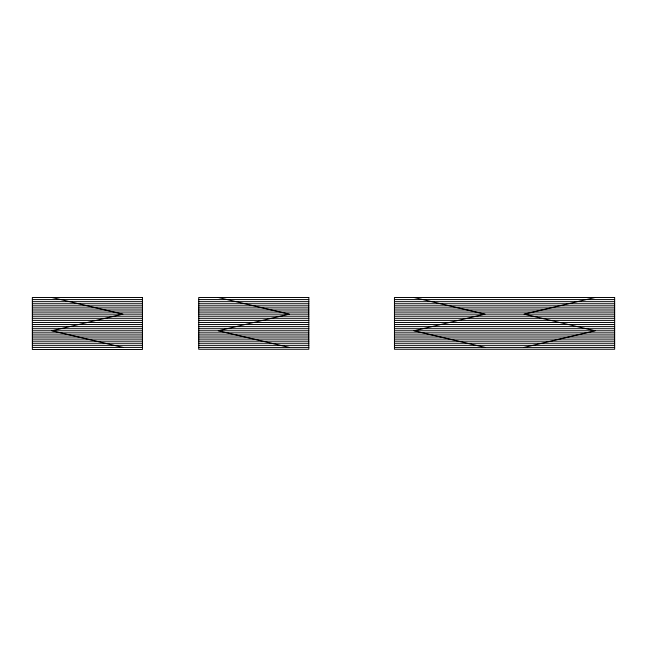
<?xml version="1.0" encoding="UTF-8"?>
<svg xmlns="http://www.w3.org/2000/svg" width="647" height="647" viewBox="0 0 647 647"><rect width="100%" height="100%" fill="white"/><g stroke="black" fill="none" stroke-linecap="round" stroke-linejoin="round"><path stroke-width="0.97" d="M595.078 297.507L524.127 314.143L595.078 330.779L524.127 347.415M32.35 299.585L142.445 299.585M198.718 299.585L308.821 299.585M394.452 299.585L614.65 299.585M32.35 301.664L142.445 301.664M198.718 301.664L308.821 301.664M394.452 301.664L614.65 301.664M32.35 303.742L142.445 303.742M198.718 303.742L308.821 303.742M394.452 303.742L614.65 303.742M32.35 305.821L142.445 305.821M198.718 305.821L308.821 305.821M394.452 305.821L614.65 305.821M32.35 307.899L142.445 307.899M198.718 307.899L308.821 307.899M394.452 307.899L614.65 307.899M32.35 309.986L142.445 309.986M198.718 309.986L308.821 309.986M394.452 309.986L614.65 309.986M32.35 312.064L142.445 312.064M198.718 312.064L308.821 312.064M394.452 312.064L614.65 312.064M32.35 314.143L142.445 314.143M198.718 314.143L308.821 314.143M394.452 314.143L614.65 314.143M32.35 316.221L142.445 316.221M198.718 316.221L308.821 316.221M394.452 316.221L614.65 316.221M32.35 318.3L142.445 318.3M198.718 318.3L308.821 318.3M394.452 318.3L614.65 318.3M32.35 320.378L142.445 320.378M198.718 320.378L308.821 320.378M394.452 320.378L614.65 320.378M32.35 322.457L142.445 322.457M198.718 322.457L308.821 322.457M394.452 322.457L614.65 322.457M32.35 324.543L142.445 324.543M198.718 324.543L308.821 324.543M394.452 324.543L614.65 324.543M32.35 326.622L142.445 326.622M198.718 326.622L308.821 326.622M394.452 326.622L614.65 326.622M32.35 328.7L142.445 328.7M198.718 328.7L308.821 328.7M394.452 328.7L614.65 328.7M32.35 330.779L142.445 330.779M198.718 330.779L308.821 330.779M394.452 330.779L614.65 330.779M32.35 332.857L142.445 332.857M198.718 332.857L308.821 332.857M394.452 332.857L614.65 332.857M32.35 334.936L142.445 334.936M198.718 334.936L308.821 334.936M394.452 334.936L614.65 334.936M32.35 337.014L142.445 337.014M198.718 337.014L308.821 337.014M394.452 337.014L614.65 337.014M32.35 339.101L142.445 339.101M198.718 339.101L308.821 339.101M394.452 339.101L614.65 339.101M32.35 341.179L142.445 341.179M198.718 341.179L308.821 341.179M394.452 341.179L614.65 341.179M32.35 343.258L142.445 343.258M198.718 343.258L308.821 343.258M394.452 343.258L614.65 343.258M32.35 345.336L142.445 345.336M198.718 345.336L308.821 345.336M394.452 345.336L614.65 345.336M32.35 347.415L142.445 347.415M198.718 347.415L308.821 347.415M394.452 347.415L614.65 347.415M414.023 297.507L484.975 314.143L414.023 330.779L484.975 347.415M218.298 297.507L289.249 314.143L218.298 330.779L289.249 347.415M51.922 297.507L122.873 314.143L51.922 330.779L122.873 347.415M142.445 297.507L32.35 297.507L32.35 349.493L142.445 349.493L142.445 297.507M308.821 297.507L198.718 297.507L198.718 349.251L308.821 349.251L308.821 297.507M614.65 297.507L394.452 297.507L394.452 349.251L614.65 349.251L614.65 297.507"/></g></svg>
